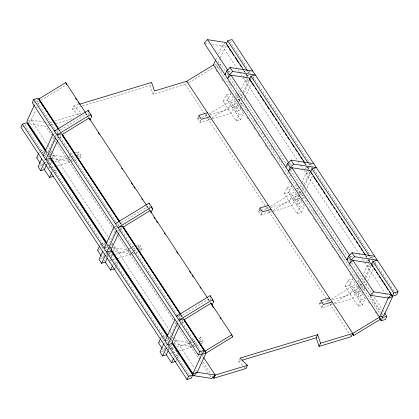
<?xml version="1.0" encoding="UTF-8"?>
<svg xmlns="http://www.w3.org/2000/svg" width="419" height="419" viewBox="0 0 419 419"><rect width="100%" height="100%" fill="white"/><g stroke="black" fill="none" stroke-linecap="round" stroke-linejoin="round"><path stroke-width="0.31" stroke-dasharray="2.1 1.57" d="M34.536 104.603L35.065 103.451M25.978 124.385L25.25 125.978L43.22 153.27M37.485 99.261L36.511 101.382L54.842 129.22M28.602 122.631L31.158 120.08L35.662 110.244M36.72 107.934L37.249 106.777M38.307 104.462L39.899 100.989M48.159 124.988L48.646 123.924M38.721 153.124L39.25 151.966M42.492 152.977L43.55 150.662M42.057 165.055L42.848 163.316M43.911 161.001L44.44 159.849M47.881 152.327L54.501 137.867M54.769 137.291L55.827 134.976M57.267 132.907L58.728 129.722L57.497 130.094M47.677 160.859L48.206 159.702M46.504 164.945L47.033 163.787M57.89 140.072L58.419 138.914M78.515 114.947L72.429 109.108L73.885 105.928L78.898 104.41M49.573 159.325L48.604 161.446L46.76 162.001M59.865 136.845L60.593 135.258M48.683 168.27L49.217 167.113M50.275 164.798L51.6 161.907L50.626 160.43M51.956 172.246L52.485 171.088M55.465 172.68L56.523 170.371M68.915 156.512L69.889 154.391M87.849 115.167L88.807 113.067M71.267 160.985L71.754 159.922M79.626 158.911L81.082 155.732L78.489 151.788L77.033 154.972L77.677 155.957M186.722 81.249L185.261 84.428L153.014 94.186L150.133 85.607L151.589 82.423M153.014 94.186L154.475 91.002M99.958 245.152L100.492 243.994M102.142 248.477L102.671 247.32M103.729 245.005L104.792 242.695M104.09 255.344L102.765 258.24L100.282 258.989M104.357 254.768L105.415 252.453M115.215 231.052L108.594 245.513L110.433 244.958M116.273 228.737L116.801 227.585M118.247 225.511L119.703 222.332M107.332 256.36L108.39 254.045M108.657 253.469L109.186 252.311M118.865 232.681L119.394 231.524M109.579 254.05L110.548 251.929M120.84 229.455L121.809 227.334M109.925 260.299L110.454 259.141M110.721 258.565L112.575 254.516L108.888 255.632M112.669 265.431L113.465 263.698M115.115 268.181L116.173 265.866M116.44 265.29L117.765 262.399L115.304 263.142M215.816 59.744L217.403 56.272M218.461 53.957L222.17 45.86L225.155 42.879M129.895 249.122L130.864 247.001M148.824 207.777L149.782 205.677M215.214 68.061L216.424 65.411L218.886 64.667M217.995 63.07L220.116 58.44M220.378 57.864L226.202 45.137M132.488 253.06L132.975 252.002M219.996 65.704L220.724 64.112L225.401 71.209M231.262 41.104L230.534 42.696L248.142 69.444M138.249 247.048L139.464 244.397L142.057 248.341L140.601 251.52L138.008 247.577M211.721 118.959L200.015 122.5L197.422 118.556L198.878 115.377M200.015 122.5L201.471 119.315M206.022 115.958L207.237 113.303M208.615 119.897L210.071 116.718M223.175 101.319L226.087 94.956L230.387 93.652L243.36 113.36L240.448 119.719L236.148 121.023L223.175 101.319L227.475 100.015L230.387 93.652M236.457 98.528L237.185 96.936L239.642 96.197M238.49 95.171L240.344 91.122M241.402 88.812L247.226 76.085L246 76.457M209.746 114.832L228.365 109.197L231.278 102.838L235.578 101.534L232.66 107.898L236.384 106.772L237.688 103.933M238.725 101.66L240.029 98.821L236.955 99.748M242.03 94.448L241.485 95.637L240.255 96.009M243.12 92.07L249.384 78.384M249.656 77.793L251.018 74.818M239.291 101.937L239.778 100.879L242.234 100.136M241.349 98.533L243.465 93.908M243.732 93.332L249.295 81.181M212.339 118.771L230.958 113.14L233.87 106.777L238.17 105.478L235.258 111.836L238.982 110.71L240.281 107.872M241.323 105.598L242.622 102.76L240.166 103.503M244.895 97.795L244.078 99.581L242.852 99.947M245.167 97.198L251.431 83.517M253.066 79.945L253.883 78.164L252.039 78.72M236.148 121.023L239.06 114.659L243.36 113.36M160.671 338.337L161.467 336.604L162.871 338.73M162.855 341.663L163.384 340.506M164.442 338.196L165.5 335.881M165.065 347.953L163.74 350.844L160.016 351.97M166.123 345.638L166.657 344.486M169.831 337.541L176.451 323.08M176.718 322.504L177.776 320.189M168.689 341.129L167.961 342.721L166.511 340.516M179.222 318.121L180.678 314.941L178.834 315.497M168.569 348.388L168.04 349.546L173.628 347.854M169.632 346.073L170.161 344.921M168.721 349.582L169.25 348.425M179.84 325.291L180.903 322.976L183.972 322.043M171.523 344.538L170.554 346.66L166.254 347.959M181.815 322.064L182.789 319.943M171.167 352.332L170.638 353.484L171.879 353.112M172.225 350.017L173.283 347.702M173.911 357.465L174.44 356.307M176.09 360.79L177.148 358.475M177.415 357.899L178.74 355.003L175.278 349.75M190.624 342.26L191.111 341.197M210.039 299.857L210.757 298.281M193.222 346.199L193.95 344.607M200.439 337.007L198.983 340.186L201.576 344.13L203.032 340.946L200.439 337.007L197.983 337.751M272.696 211.564L260.995 215.104L258.397 211.166L259.853 207.981M260.995 215.104L262.451 211.925M266.997 208.562L268.453 205.383M269.59 212.506L271.046 209.322M284.15 193.924L287.062 187.56L291.362 186.261L304.335 205.965L301.423 212.328L297.123 213.627L284.15 193.924L288.45 192.625L291.362 186.261M297.432 191.137L298.16 189.545M308.934 166.008L307.965 168.129L309.809 167.574M299.465 187.78L301.319 183.732M301.58 183.155L307.143 171.01M307.41 170.428L308.206 168.695L306.362 169.25M270.721 207.436L289.34 201.806L292.253 195.443L296.552 194.144L293.64 200.507L297.364 199.381L298.663 196.537M299.705 194.269L301.004 191.425M303.277 186.46L302.46 188.246L301.23 188.618M304.367 184.082L310.086 171.586M311.72 168.019L312.265 166.83M299.543 196.139L300.753 193.489L303.209 192.745M302.591 190.566L304.44 186.518M304.707 185.936L310.798 172.633L306.499 173.932L309.054 171.381M273.314 211.38L291.933 205.745L294.845 199.386L299.145 198.082L296.233 204.446L299.957 203.32L301.518 199.91M301.78 199.344L303.597 195.369L301.141 196.113M305.87 190.399L305.053 192.185L303.827 192.557M306.959 188.021L312.406 176.121M297.123 213.627L300.035 207.264L304.335 205.965M242.706 365.358L238.49 361.314L239.459 359.193M332.429 304.55L321.97 307.714L319.372 303.775L320.828 300.591M321.97 307.714L323.426 304.534M327.972 301.172L329.428 297.993M330.57 305.111L332.026 301.931M345.125 286.533L348.037 280.17L352.337 278.871L365.31 298.574L362.398 304.938L358.098 306.237L345.125 286.533L349.425 285.234L352.337 278.871M358.648 283.213L359.135 282.155L361.592 281.411M369.914 258.617L368.94 260.738L370.171 260.367M360.44 280.39L368.118 263.614M368.385 263.038L369.181 261.299L367.337 261.859M332.319 299.857L350.315 294.416L353.227 288.052L357.527 286.753L354.615 293.111L358.339 291.985L359.9 288.581M360.937 286.308L361.979 284.035L359.523 284.779M364.797 277.881L363.435 280.85L362.21 281.222M365.069 277.284L370.789 264.792M372.695 260.628L373.24 259.434M360.518 288.743L361.733 286.093L364.19 285.349M363.566 283.171L365.682 278.546M365.949 277.965L371.244 266.4M334.912 303.796L352.908 298.354L355.82 291.991L360.12 290.692L357.208 297.055L360.932 295.929L364.572 287.973L362.116 288.717M366.578 283.605L366.033 284.794L364.802 285.166M367.667 281.222L373.387 268.731M375.021 265.164L375.838 263.378M358.098 306.237L361.01 299.873L365.31 298.574M49.384 154.134L51.914 151.605L50.071 152.165M51.977 158.073L54.512 155.549L51.437 156.476M70.795 160.016L71.639 159.173M242.926 77.384L245.911 74.409M248.079 78.772L245.524 81.328L249.824 80.029M110.585 248.148L109.935 247.163L112.47 244.633M112.952 250.682L115.487 248.153L112.418 249.085M128.334 249.525L130.021 247.844M131.77 252.626L132.614 251.782M305.184 168.716L306.886 167.013M171.334 339.348L173.026 337.662M173.932 343.287L176.462 340.762L173.393 341.689M189.309 342.134L190.996 340.448M174.152 343.81L191.483 346.497L193.588 344.392M348.189 258.539L349.467 257.261M366.159 261.325L367.866 259.623M370.035 263.991L367.473 266.542L371.773 265.243M41.01 100.314L65.495 85.371M188.723 82.674L213.763 67.391M209.359 113.921L234.404 98.638M211.956 117.859L236.997 102.576M270.334 206.525L295.379 191.242M272.931 210.469L297.972 195.186M331.314 299.135L356.354 283.852M333.906 303.073L359.507 287.455M33.441 102.309L35.285 101.749M36.825 101.922L38.668 101.361M211.899 44.267L222.17 45.86L226.47 44.561M28.089 121.007L31.158 120.08L43.995 122.07M214.659 64.578L217.115 63.835M219.498 64.484L220.724 64.112M72.429 109.108L81.825 106.264M82.454 106.075L150.133 85.607M22.181 126.905L24.019 126.349M216.812 68.035L218.655 67.48M50.369 122.489L52.234 121.929M54.711 121.175L81.38 113.109L73.885 105.928M48.913 125.674L50.772 125.108M51.396 124.92L55.114 123.794M55.737 123.61L73.718 118.168M248.446 72.34L250.29 71.785M54.198 133.834L56.041 133.279M246.99 75.52L248.834 74.964M56.968 133.635L58.199 133.263M56.79 137.778L58.634 137.217M249.583 79.463L251.426 78.903M58.948 137.757L62.022 136.83M40.13 151.201L43.199 150.274M235.415 96.103L237.877 95.359M44.393 155.25L46.849 154.506M36.6 157.748L39.056 157.005M238.013 100.041L239.857 99.486M70.502 154.208L72.958 153.464M75.415 152.72L78.489 151.788M44.304 162.745L46.148 162.19M47.3 163.211L51.6 161.907M39.307 166.38L41.79 165.631M46.09 164.332L47.331 163.955M47.949 163.766L51.673 162.64M54.779 161.703L67.81 157.759M68.433 157.57L70.277 157.015M70.89 156.832L75.19 155.528M197.422 118.556L199.266 118.001M201.722 117.257L209.123 115.016M72.482 158.33L76.169 157.219M76.782 157.031L81.082 155.732M49.306 168.082L50.547 167.71M51.165 167.521L54.271 166.584M57.372 165.641L69.784 161.891M71.639 161.325L74.1 160.582M74.713 160.398L77.782 159.471M53.716 170.716L56.785 169.789M309.421 164.95L313.108 163.834M114.56 226.627L117.016 225.883M117.77 230.382L119.609 229.827M119.928 230.366L122.997 229.439M101.105 243.811L104.174 242.879M111.051 244.769L112.894 244.214M295.777 188.896L298.852 187.969M105.368 247.859L107.824 247.116M97.575 250.358L100.649 249.425M103.912 251.039L105.756 250.483M298.548 192.169L300.392 191.614M298.988 192.651L301.444 191.907M132.095 246.629L133.933 246.068M136.39 245.325L139.464 244.397M105.279 255.354L107.123 254.794M107.065 256.936L108.306 256.564M110.789 255.81L112.653 255.25M115.754 254.312L128.785 250.368M133.095 249.064L135.552 248.32M258.397 211.166L260.241 210.605M260.854 210.422L270.098 207.625M133.457 250.939L136.531 250.012M138.988 249.268L142.057 248.341M109.663 260.88L111.522 260.314M112.145 260.126L115.246 259.188M118.347 258.251L130.759 254.495M132.619 253.935L135.075 253.191M135.688 253.008L138.144 252.264M370.396 257.554L374.696 256.255M178.923 318.849L180.762 318.288M371.538 264.677L373.994 263.933M162.08 336.415L165.767 335.3M172.026 337.379L173.251 337.007M357.37 281.317L359.214 280.761M166.343 340.469L169.417 339.537M158.555 342.962L161.011 342.223M164.274 343.831L165.505 343.46M359.963 285.26L361.807 284.7M192.452 339.421L195.526 338.494M171.093 347.87L173.55 347.126M176.729 346.916L189.765 342.978M190.383 342.789L192.227 342.229M192.84 342.045L196.527 340.93M319.372 303.775L321.216 303.215M321.829 303.031L329.837 300.606M194.437 343.549L197.506 342.616M199.963 341.878L203.032 340.946M172.497 352.924L176.221 351.798M179.327 350.86L191.74 347.105M193.594 346.544L196.05 345.801M196.663 345.612L199.119 344.868M176.284 355.747L178.74 355.003M238.49 361.314L241.622 360.366M204.839 43.173L208.688 43.77M228.365 71.193L230.932 71.591M44.639 122.17L47.845 122.667M289.34 163.803L292.551 164.3M29.67 123.783L45.718 126.271L51.469 135.007M51.527 154.951L48.96 154.553L49.61 155.538M52.171 155.051L66.935 157.34M52.197 158.597L69.528 161.284L67.26 157.832M350.321 256.412L352.887 256.81M109.935 247.163L112.507 247.561M113.146 247.66L127.91 249.949L130.503 253.888L113.172 251.201M174.121 340.265L188.885 342.553L191.483 346.497M244.581 367.154L245.984 368.5M248.504 69.989L250.662 73.267M252.814 76.541L309.248 162.247M309.61 162.792L311.767 166.071M313.889 169.292L369.993 254.506M371.433 256.69L372.868 258.874M374.67 261.603L394.436 291.629M394.798 292.174L395.876 293.813M247.818 71.387L250.332 75.205M308.923 164.19L309.641 165.28M369.668 256.449L370.747 258.083M244.272 70.842L248.284 76.939M305.378 163.646L306.095 164.74M307.536 166.919L309.332 169.653M365.766 255.36L367.201 257.544M368.615 259.691L370.564 262.645M243.842 70.743L244.921 72.382M246.362 74.566L247.964 77.002M304.592 163.001L306.027 165.186M306.389 165.73L308.939 169.606M365.693 255.805L366.772 257.444M368.212 259.628L369.647 261.812M243.366 70.219L244.801 72.403M246.241 74.582L247.875 77.07M304.466 163.022L306.624 166.296M306.986 166.841L308.85 169.679M365.572 255.826L366.651 257.465M368.091 259.644L369.527 261.828M222.17 45.86L236.546 67.695M237.987 69.879L239.066 71.518M239.422 72.063L241.941 75.886M243.25 77.876L297.652 160.498M298.014 161.048L300.166 164.321M300.528 164.866L303.047 168.689M303.906 169.994L358.397 252.757M358.758 253.306L360.916 256.58M362.351 258.764L364.148 261.493M364.509 262.037L384.637 292.609M384.998 293.153L387.512 296.977M228.098 70.785L229.533 72.969M289.204 163.588L290.639 165.772M349.949 255.847L351.614 258.382M226.836 73.393L227.915 75.027M230.073 78.306L286.502 164.012M286.863 164.557L289.021 167.836M290.456 170.014L347.251 256.271M349.048 259L349.765 260.089M351.562 262.823L371.334 292.844M371.69 293.394L372.769 295.028M374.209 297.212L382.118 309.222M382.474 309.767L384.27 312.501M370.852 296.202L380.918 311.49M382.353 313.674L383.432 315.308M219.268 67.291L222.143 71.659M228.617 81.485L231.492 85.853M236.52 93.495L239.401 97.863M244.79 106.054L248.383 111.512M253.778 119.698L256.653 124.066M262.043 132.257L265.636 137.715M271.03 145.901L273.906 150.269M278.939 157.911L281.814 162.279M288.282 172.104L290.796 175.928M296.191 184.114L299.066 188.482M304.456 196.673L308.054 202.131M313.443 210.322L316.319 214.685M321.352 222.332L324.227 226.695M330.696 236.526L333.215 240.344M338.604 248.535L341.48 252.898M349.027 264.363L350.467 266.547M355.857 274.738L358.732 279.106M363.765 286.748L366.641 291.116M369.877 296.029L380.661 312.406M381.018 312.951L382.458 315.135M216.424 65.411L379.97 313.8M216.047 70.23L217.487 72.414M221.798 78.966L224.317 82.789M228.627 89.336L231.147 93.159M240.129 106.808L242.648 110.626M246.959 117.179L249.478 121.002M253.788 127.549L255.229 129.733M258.46 134.646L259.9 136.83M265.29 145.021L267.809 148.839M271.041 153.752L273.56 157.575M283.621 172.864L285.061 175.042M289.372 181.595L291.891 185.418M298.328 195.191L299.297 196.668M307.708 209.437L310.222 213.261M313.459 218.173L315.973 221.991M321.363 230.183L322.803 232.367M326.04 237.28L327.475 239.464M331.79 246.011L334.304 249.834M338.62 256.386L341.134 260.204M350.122 273.853L352.636 277.677M358.004 285.826L359.952 288.785M368.453 301.696L369.888 303.88M375.283 312.066L377.797 315.889M236.384 106.772L238.982 110.71M297.364 199.381L299.957 203.32M358.339 291.985L360.932 295.929M226.087 94.956L239.06 114.659M287.062 187.56L300.035 207.264M348.037 280.17L361.01 299.873M227.475 100.015L240.448 119.719M288.45 192.625L301.423 212.328M349.425 285.234L362.398 304.938M185.261 84.428L204.587 113.779M204.949 114.324L207.316 117.928M207.641 118.42L265.562 206.389M265.924 206.934L268.296 210.532M268.621 211.029L326.542 298.993M326.899 299.538L329.271 303.141M329.596 303.634L349.896 334.467M350.253 335.006L351.326 336.64M198.15 116.969L200.743 120.908M259.125 209.573L261.723 213.517M320.1 302.183L322.698 306.121M85.848 113.156L88.006 116.43M88.1 116.576L89.074 118.053M146.592 205.415L150.049 210.663M208.06 298.763L210.05 301.79M210.375 302.282L211.024 303.267M85.298 113.078L88.173 117.446M146.404 205.881L147.844 208.065M148.2 208.61L149.279 210.249M207.51 298.684L208.945 300.868M77.761 153.38L80.354 157.324M138.736 245.99L141.329 249.928M199.711 338.594L202.304 342.538M59.137 129.455L60.577 131.639M120.243 222.264L121.678 224.443M180.987 314.517L182.689 317.104M58.587 129.377L60.383 132.111M119.693 222.185L121.489 224.914M180.799 314.988L182.234 317.173M58.456 129.314L60.346 132.189M119.562 222.117L121.358 224.851M180.668 314.92L182.302 317.403M55.203 129.764L57.717 133.588M58.079 134.132L115.948 222.023M116.309 222.573L118.462 225.846M119.865 227.978L177.054 314.831M177.415 315.376L179.568 318.65M179.929 319.194L200.418 350.31M200.774 350.86L202.215 353.044M202.251 355.422L203.383 357.135M198.706 355.427L199.423 356.511M199.779 357.056L201.57 359.774M203 361.948L210.516 373.36M52.909 137.191L53.988 138.825M55.423 141.009L56.141 142.104M56.502 142.649L112.575 227.81M112.936 228.355L115.094 231.628M115.45 232.178L117.247 234.907M117.608 235.452L173.319 320.069M174.76 322.253L176.195 324.432M176.556 324.982L177.996 327.166M178.353 327.71L198.842 358.826M199.203 359.371L201 362.1M201.356 362.65L208.185 373.02M209.626 375.204L211.061 377.388M31.158 120.08L47.331 144.644M47.693 145.189L49.851 148.467M50.207 149.012L108.437 237.447M108.799 237.997L110.595 240.726M112.03 242.91L112.753 243.999M114.188 246.183L169.182 329.706M169.543 330.251L171.701 333.529M172.057 334.074L173.859 336.803M174.215 337.347L194.343 367.919M195.783 370.103L196.501 371.197M170.915 339.767L171.565 340.757M46.268 150.861L47.708 153.04M48.065 153.59L50.212 156.847M107.374 243.664L108.809 245.848M109.17 246.393L111.187 249.452M168.48 336.467L169.559 338.102M169.915 338.652L171.512 341.076M46.08 151.327L48.237 154.601M48.594 155.145L49.672 156.785M107.542 244.675L108.264 245.77M109.699 247.948L110.417 249.043M168.291 336.934L170.444 340.207M45.755 151.73L47.195 153.914M48.63 156.098L49.735 157.769M106.861 244.534L108.301 246.718M108.657 247.262L110.454 249.991M167.967 337.337L169.046 338.976M170.392 341.014L171.361 342.491M45.582 152.773L46.996 154.92M47.352 155.459L48.766 157.607M106.557 245.382L107.976 247.529M108.327 248.069L109.741 250.216M110.097 250.756L111.161 252.369M167.537 337.986L168.951 340.139M44.66 155.454L45.739 157.094M47.536 159.822L104.326 246.079M104.687 246.623L106.845 249.897M108.605 252.573L165.07 338.332M169.386 344.884L189.158 374.911M189.514 375.455L190.593 377.095M48.981 165.767L51.788 170.025M100.843 244.528L103.294 248.252M106.651 253.354L108.275 255.815M50.72 171.361L52.118 173.492M40.46 163.609L42.56 166.804M42.911 167.333L43.738 168.585M101.435 256.213L102.838 258.345M104.064 260.209L104.713 261.194M162.41 348.823L164.714 352.321M164.866 352.552L165.568 353.615M208.872 300.381L208.432 299.328L181.72 315.627L182.605 317.733M147.897 207.772L147.451 206.719L120.74 223.023L121.63 225.123M86.922 115.162L86.476 114.109L59.765 130.414L60.655 132.519"/><path stroke-width="0.63" d="M45.399 151.186L26.706 122.798L22.406 124.097L20.95 127.276L187.01 379.488L191.31 378.184L192.766 375.005L171.921 343.344M58.094 128.769L37.967 98.198L33.667 99.497L32.211 102.681L198.276 354.888L202.576 353.589L204.032 350.404L183.182 318.744M34.274 105.185L26.858 121.379L45.907 150.311M38.454 153.7L36.6 157.748L40.109 163.075M41.706 158.806L38.066 166.757L40.659 170.695L44.383 169.569L46.237 165.521M43.162 155.622L52.967 134.206M40.659 170.695L44.304 162.745M55.565 138.15L45.76 159.566L50.06 158.262M57.628 140.653L50.212 156.847L106.656 242.57M44.314 169.465L49.573 177.452L51.427 173.403M89.959 120.159L91.641 116.482L90.755 114.377L88.158 110.438L54.428 131.027L55.654 130.655M99.429 246.309L97.575 250.358L101.084 255.684M102.681 251.41L99.041 259.366L101.639 263.305L105.363 262.179L107.217 258.13M104.142 248.231L113.947 226.815M101.639 263.305L105.279 255.354M116.54 230.754L106.735 252.17L111.035 250.871M111.187 249.452L118.603 233.257M105.289 262.074L110.548 270.061L112.402 266.013M79.526 104.221L151.589 82.423L154.475 91.002L186.722 81.249L213.433 64.95L215.549 60.32M226.234 43.995L227.69 40.816L231.99 39.512L398.05 291.724L396.594 294.903L392.294 296.202L391.215 294.567M150.934 212.763L152.621 209.091L151.73 206.986L149.138 203.047L115.403 223.631M252.746 71.041L230.047 67.522L226.637 70.926L224.956 74.598L225.81 73.749M251.395 82.208L249.593 79.479L251.039 76.279L255.339 74.98L232.645 71.46L229.23 74.87L227.548 78.542L230.963 75.137L248.933 77.924L304.66 162.556M160.409 338.913L158.555 342.962L162.059 348.289M163.661 344.02L160.016 351.97L162.614 355.914L166.338 354.788L168.192 350.74M165.117 340.836L174.922 319.419M162.614 355.914L166.254 347.959M177.515 323.363L167.71 344.779L172.01 343.48M172.162 342.061L179.578 325.867M166.264 354.678L171.528 362.671L173.382 358.617M211.914 305.372L213.596 301.701L212.705 299.595L210.113 295.652L176.378 316.24L177.609 315.868M187.01 379.488L188.466 376.304L192.766 375.005M198.276 354.888L199.732 351.709L204.032 350.404M285.931 167.207L287.612 163.536L291.027 160.131L313.721 163.646M172.073 341.925L192.918 373.586L201.659 354.5L205.959 353.201L232.671 336.897L231.78 334.791L210.935 303.131M310.558 172.073L312.019 168.888L316.319 167.59L293.619 164.07L290.21 167.474L288.529 171.151L291.938 167.741L309.908 170.528M184.224 319.435L205.069 351.096L205.959 353.201L197.218 372.287L193.808 375.691L172.963 344.03M212.663 376.623L213.737 378.252L215.193 375.073L247.44 365.321L239.946 358.135L317.649 334.634L320.535 343.213L319.079 346.393L351.326 336.64L352.782 333.456L379.494 317.157L383.794 315.858L392.53 296.767L391.095 294.583M247.44 365.321L245.984 368.5L213.737 378.252M374.696 256.255L352.002 252.736L348.587 256.14L346.906 259.817L347.76 258.963M371.538 264.677L372.994 261.498L377.294 260.194L354.594 256.679L351.185 260.084L349.504 263.755L352.913 260.351L370.883 263.137M319.079 346.393L316.193 337.814L317.649 334.634M352.594 333.922L353.673 335.561L380.384 319.262L379.494 317.157L388.23 298.066L391.645 294.662L370.794 263.001M379.954 319.163L381.033 320.802L382.489 317.618L386.789 316.319L384.632 313.045M392.294 296.202L393.75 293.022L398.05 291.724M386.789 316.319L385.333 319.503L381.033 320.802M243.554 69.748L225.579 42.455L207.609 39.669L204.2 43.073L370.26 295.28L388.23 298.066L392.53 296.767M203.692 357.606L215.193 375.073L211.784 378.477L193.808 375.691M370.26 295.28L373.669 291.875L391.645 294.662M58.231 128.832L39.899 100.989L39.009 98.889L65.72 82.585L85.486 112.611M90.755 114.377L57.021 134.965L61.321 133.666L119.2 221.572M63.248 136.458L62.363 134.352L89.074 118.053L146.236 204.87M151.73 206.986L117.996 227.575L122.296 226.27M212.705 299.595L178.971 320.179L183.271 318.88M205.069 351.096L231.78 334.791M207.478 112.774L198.878 115.377L201.471 119.315L210.071 116.718M54.889 166.395L56.13 166.018M49.573 177.452L53.873 176.153M268.453 205.383L259.853 207.981L262.451 211.925L271.046 209.322M115.869 259L117.105 258.628M110.548 270.061L114.848 268.762M329.428 297.993L320.828 300.591L323.426 304.534L332.026 301.931M176.844 351.609L178.085 351.232M171.528 362.671L175.828 361.367M192.918 373.586L197.218 372.287L215.193 375.073M242.25 360.178L316.193 337.814M320.535 343.213L352.782 333.456L353.673 335.561M227.69 40.816L247.456 70.837M251.054 76.3L308.201 163.096M311.799 168.558L369.307 255.899M372.905 261.362L393.75 293.022M309.688 170.198L365.405 254.81M226.951 45.09L228.748 47.818M229.465 48.908L231.262 51.637M231.985 52.731L233.781 55.46M235.216 57.644L238.814 63.101M239.888 64.741L241.328 66.925M252.112 83.302L253.909 86.031M255.344 88.215L256.423 89.849M257.863 92.033L258.942 93.673M260.021 95.312L261.456 97.496M262.535 99.13L263.975 101.314M265.049 102.954L266.489 105.138M267.568 106.777L269.003 108.961M270.444 111.14L271.522 112.779M272.24 113.874L274.036 116.602M275.477 118.787L276.556 120.421M277.991 122.605L279.07 124.244M280.505 126.428L281.584 128.067M282.663 129.701L284.103 131.885M285.182 133.525L286.617 135.709M287.696 137.343L289.136 139.527M290.933 142.261L291.65 143.35M292.368 144.44L294.164 147.174M295.605 149.358L297.04 151.537M298.119 153.176L299.559 155.36M300.638 156.999L302.073 159.183M303.152 160.817L304.231 162.457M311.06 172.827L312.139 174.466M313.574 176.65L317.173 182.108M318.246 183.747L319.687 185.931M320.765 187.571L322.201 189.755M323.279 191.389L324.72 193.573M326.155 195.757L327.234 197.396M327.951 198.486L329.753 201.214M330.471 202.309L332.267 205.038M333.707 207.222L334.781 208.861M336.221 211.045L337.3 212.679M338.379 214.319L339.814 216.503M340.893 218.142L342.333 220.321M343.407 221.96L344.847 224.144M346.644 226.873L347.361 227.967M348.084 229.057L349.881 231.786M350.598 232.88L352.395 235.609M353.835 237.793L354.914 239.432M356.349 241.611L357.428 243.25M358.868 245.434L359.942 247.074M361.021 248.708L362.461 250.892M363.54 252.531L364.975 254.715M371.449 264.541L372.884 266.725M373.963 268.364L375.398 270.548M376.477 272.182L377.917 274.366M378.996 276.006L380.431 278.19M381.51 279.829L382.95 282.008M383.668 283.103L385.464 285.831M386.182 286.926L387.978 289.655M389.419 291.839L390.498 293.473M230.047 67.522L232.645 71.46M291.027 160.131L293.619 164.07M352.002 252.736L354.594 256.679M207.609 39.669L227.737 70.24M230.612 74.608L288.843 163.043M291.718 167.411L349.587 255.302M352.824 260.215L373.669 291.875M226.637 70.926L229.23 74.87M287.612 163.536L290.21 167.474M348.587 256.14L351.185 260.084M381.41 315.984L382.489 317.618M213.433 64.95L379.494 317.157M379.305 317.623L380.384 319.262M186.722 81.249L352.782 333.456M90.672 115.005L91.641 116.482M151.322 207.122L152.621 209.091M212.622 300.224L213.596 301.701M149.829 210.328L207.342 297.673M75.593 98.339L76.672 99.973M78.112 102.157L79.191 103.797M98.24 132.729L99.319 134.368M121.604 168.213L122.322 169.307M131.309 182.951L132.388 184.59M133.823 186.774L134.902 188.414M141.732 198.784L142.45 199.879M153.951 217.346L155.03 218.985M156.47 221.169L157.549 222.803M164.379 233.179L165.096 234.268M176.598 251.735L177.677 253.375M189.54 271.392L190.614 273.026M192.054 275.21L193.133 276.849M199.963 287.219L200.68 288.314M212.182 305.781L213.261 307.42M220.09 317.791L220.808 318.885M231.953 335.808L232.671 336.897M39.009 98.889L58.775 128.911M62.373 134.373L119.525 221.169M123.118 226.627L180.631 313.972M62.541 135.384L119.331 221.635M123.254 227.59L180.081 313.894M184.391 320.446L205.959 353.201M122.076 225.941L180.306 314.376M33.667 99.497L199.732 351.709M110.967 249.122L167.757 335.373M27.748 123.485L45.718 150.777M50.751 158.424L106.463 243.036M111.857 251.227L167.93 336.389M50.071 158.277L106.505 243.989M110.815 250.536L167.249 336.248M22.406 124.097L188.466 376.304M210.113 295.652L210.778 297.233M211.689 304.849L211.024 303.267L184.313 319.571L185.203 321.672M149.138 203.047L149.578 204.1M150.494 211.71L150.049 210.663L123.338 226.962L124.223 229.067M88.158 110.438L88.828 112.014M89.074 118.053L89.739 119.63M65.72 82.585L66.611 84.69"/></g></svg>
